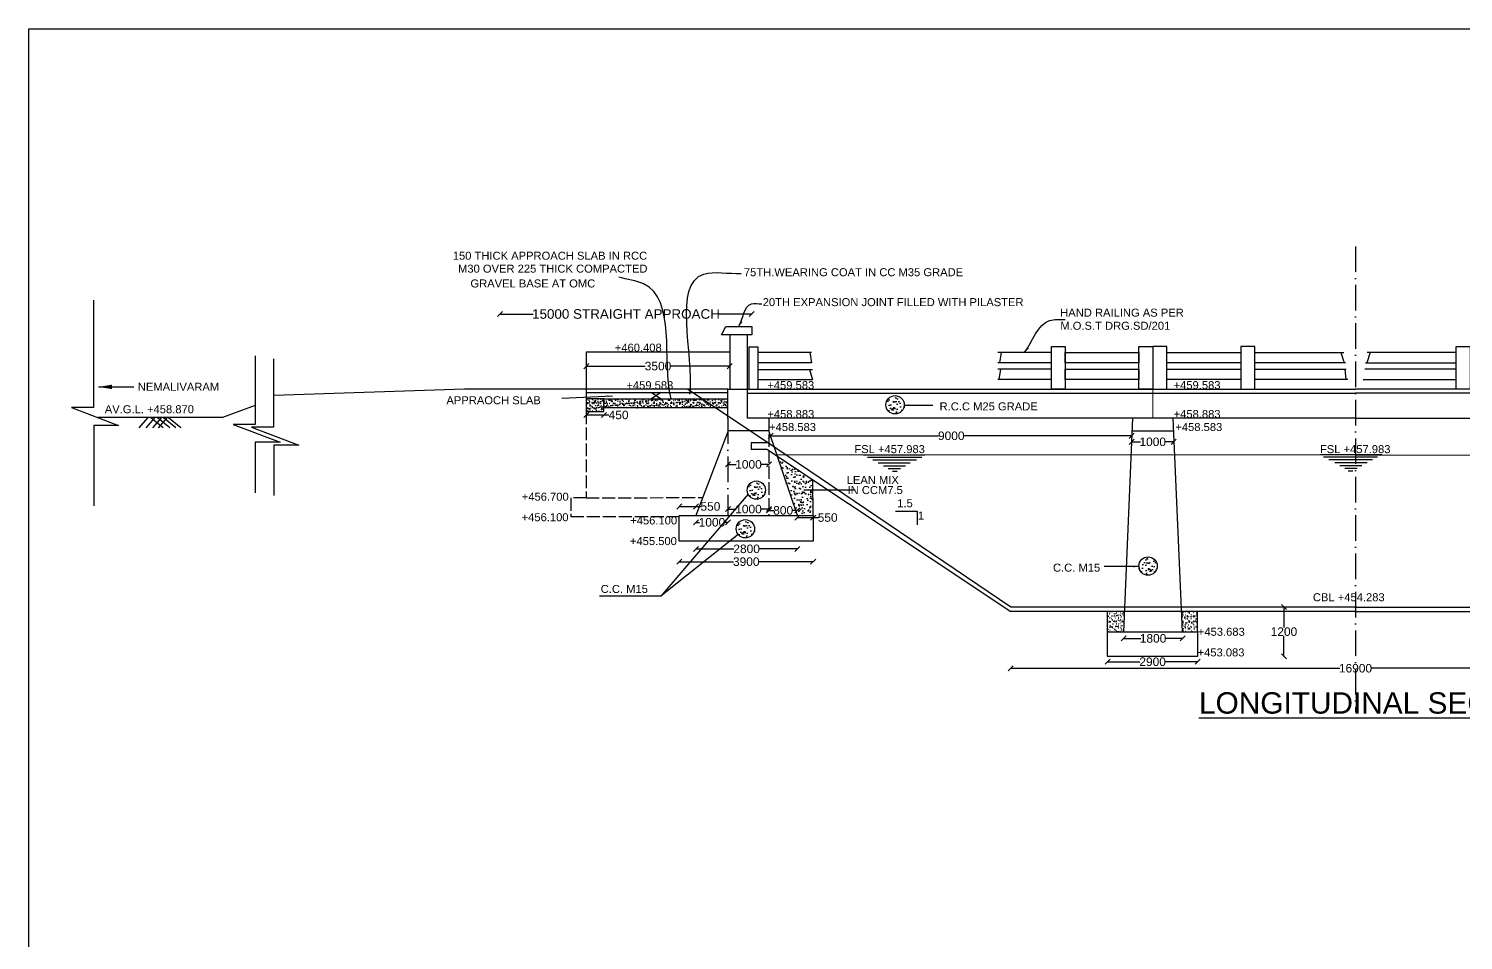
# Model space of a CAD drawing. Header units: millimetres. Extents: x 5124 to 6568637, y 2311 to 91879094.
# Drawn here: x 3259458 to 3286351, y 45947113 to 45964208 of the extents above; entities that cross this region are included whole.
import ezdxf

# ---------------------------------------------------------------- set-up
doc = ezdxf.new("R2010")
doc.units = ezdxf.units.MM
doc.header["$MEASUREMENT"] = 0
doc.linetypes.add('ACAD_ISO02W100', pattern=[15, 12, -3])
doc.linetypes.add('ACAD_ISO10W100', pattern=[18, 12, -3, 0, -3])
for name, color, linetype in [('DIMENSION', 7, 'Continuous'), ('DRAWING', 7, 'Continuous'), ('TEXT', 7, 'Continuous')]:
    doc.layers.add(name, color=color, linetype=linetype)
doc.styles.get("Standard").update_dxf_attribs({"font": 'arial.ttf', "height": 160})
doc.dimstyles.get("Standard").update_dxf_attribs({"dimtxt": 200, "dimasz": 110, "dimexe": 0.18, "dimexo": 0.0625, "dimgap": 0.09, "dimtad": 0, "dimtih": 1, "dimtoh": 1, "dimdec": 0, "dimzin": 0, "dimdsep": 46, "dimtxsty": 'Standard', "dimblk": 'OBLIQUE', "dimcen": 0.09, "dimse1": 1, "dimse2": 1, "dimadec": 0, "dimazin": 0, "dimtfac": 1, "dimtdec": 0, "dimtofl": 0, "dimtmove": 0, "dimatfit": 3, "dimfxl": 1, "dimtolj": 1, "dimtzin": 0, "dimarcsym": 0})
pattern_1 = [(37.5, (0, 0), (-2.519734324, 77.07295076), [0, -60.8, 0, -68, 0, -65]), (7.5, (0, 0), (70.7910682, 112.8858426), [0, -32.8, 0, -54.8, 0, -21]), (327.5, (-49.2, 0), (124.56567447, 0.22636214), [0, -20, 0, -72, 0, -94]), (317.5, (-49.2, 0), (120.24506418, 35.1070226), [0, -10, 0, -47.2, 0, -54])]

# ---------------------------------------------------------------- blocks, each defined once
blk = doc.blocks.new('_Oblique')
at = {"color": 0, "linetype": 'ByBlock', "lineweight": -2}
blk.add_line((-0.5, -0.5), (0.5, 0.5), dxfattribs=at)
blk = doc.blocks.new('*D28')
at = {"layer": 'Defpoints', "color": 0, "transparency": 16777216}
for p in [(3268295, 45958857), (3268295, 45958622), (3273013, 45958622)]:
    blk.add_point(p, dxfattribs=at)
at = {"layer": 'TEXT', "color": 0, "lineweight": -2, "transparency": 16777216}
for p, q in [((3268295, 45958857), (3268917, 45958857)), ((3273013, 45958857), (3272391, 45958857))]:
    blk.add_line(p, q, dxfattribs=at)
at = {"layer": 'TEXT', "color": 0, "lineweight": -2, "transparency": 16777216, "xscale": 95, "yscale": 95, "zscale": 95, "rotation": 180}
blk.add_blockref('_Oblique', (3268295, 45958857), dxfattribs=at)
at = {"layer": 'TEXT', "color": 0, "lineweight": -2, "transparency": 16777216, "xscale": 95, "yscale": 95, "zscale": 95}
blk.add_blockref('_Oblique', (3273013, 45958857), dxfattribs=at)
at = {"layer": 'TEXT', "color": 0, "transparency": 16777216, "insert": (3270654, 45958857), "char_height": 180, "attachment_point": 5}
blk.add_mtext('\\A1;15000 STRAIGHT APPROACH', dxfattribs=at)
blk = doc.blocks.new('*D30')
at = {"layer": 'Defpoints', "color": 0, "transparency": 16777216}
for p in [(3272600, 45957880), (3269911, 45957794), (3272600, 45957794)]:
    blk.add_point(p, dxfattribs=at)
at = {"layer": 'DIMENSION', "color": 0, "lineweight": -2, "transparency": 16777216}
for p, q in [((3269911, 45957880), (3271017, 45957880)), ((3272600, 45957880), (3271494, 45957880))]:
    blk.add_line(p, q, dxfattribs=at)
at = {"layer": 'DIMENSION', "color": 0, "lineweight": -2, "transparency": 16777216, "xscale": 95, "yscale": 95, "zscale": 95, "rotation": 180}
blk.add_blockref('_Oblique', (3269911, 45957880), dxfattribs=at)
at = {"layer": 'DIMENSION', "color": 0, "lineweight": -2, "transparency": 16777216, "xscale": 95, "yscale": 95, "zscale": 95}
blk.add_blockref('_Oblique', (3272600, 45957880), dxfattribs=at)
at = {"layer": 'DIMENSION', "color": 0, "transparency": 16777216, "insert": (3271255, 45957880), "char_height": 160, "attachment_point": 5}
blk.add_mtext('\\A1;3500', dxfattribs=at)
blk = doc.blocks.new('*D31')
at = {"layer": 'Defpoints', "color": 0, "transparency": 16777216}
for p in [(3269911, 45957032), (3270241, 45957032), (3270241, 45956964)]:
    blk.add_point(p, dxfattribs=at)
at = {"layer": 'DIMENSION', "color": 0, "lineweight": -2, "transparency": 16777216}
for p, q in [((3269911, 45956964), (3270241, 45956964)), ((3270241, 45956964), (3270336, 45956964))]:
    blk.add_line(p, q, dxfattribs=at)
at = {"layer": 'DIMENSION', "color": 0, "lineweight": -2, "transparency": 16777216, "xscale": 95, "yscale": 95, "zscale": 95, "rotation": 180}
blk.add_blockref('_Oblique', (3269911, 45956964), dxfattribs=at)
at = {"layer": 'DIMENSION', "color": 0, "lineweight": -2, "transparency": 16777216, "xscale": 95, "yscale": 95, "zscale": 95}
blk.add_blockref('_Oblique', (3270241, 45956964), dxfattribs=at)
at = {"layer": 'DIMENSION', "color": 0, "transparency": 16777216, "insert": (3270516, 45956964), "char_height": 160, "attachment_point": 5}
blk.add_mtext('\\A1;450', dxfattribs=at)
blk = doc.blocks.new('*D32')
at = {"layer": 'Defpoints', "color": 0, "transparency": 16777216}
for p in [(3272567, 45956141), (3273335, 45956141), (3273335, 45956037)]:
    blk.add_point(p, dxfattribs=at)
at = {"layer": 'DIMENSION', "color": 0, "lineweight": -2, "transparency": 16777216}
for p, q in [((3272567, 45956037), (3272720, 45956037)), ((3273335, 45956037), (3273182, 45956037))]:
    blk.add_line(p, q, dxfattribs=at)
at = {"layer": 'DIMENSION', "color": 0, "lineweight": -2, "transparency": 16777216, "xscale": 95, "yscale": 95, "zscale": 95, "rotation": 180}
blk.add_blockref('_Oblique', (3272567, 45956037), dxfattribs=at)
at = {"layer": 'DIMENSION', "color": 0, "lineweight": -2, "transparency": 16777216, "xscale": 95, "yscale": 95, "zscale": 95}
blk.add_blockref('_Oblique', (3273335, 45956037), dxfattribs=at)
at = {"layer": 'DIMENSION', "color": 0, "transparency": 16777216, "insert": (3272951, 45956037), "char_height": 160, "attachment_point": 5}
blk.add_mtext('\\A1;1000', dxfattribs=at)
blk = doc.blocks.new('*D33')
at = {"layer": 'Defpoints', "color": 0, "transparency": 16777216}
for p in [(3271966, 45955248), (3271654, 45955079), (3271966, 45955079)]:
    blk.add_point(p, dxfattribs=at)
at = {"layer": 'DIMENSION', "color": 0, "lineweight": -2, "transparency": 16777216}
for p, q in [((3271654, 45955248), (3271966, 45955248)), ((3271966, 45955248), (3272061, 45955248))]:
    blk.add_line(p, q, dxfattribs=at)
at = {"layer": 'DIMENSION', "color": 0, "lineweight": -2, "transparency": 16777216, "xscale": 95, "yscale": 95, "zscale": 95, "rotation": 180}
blk.add_blockref('_Oblique', (3271654, 45955248), dxfattribs=at)
at = {"layer": 'DIMENSION', "color": 0, "lineweight": -2, "transparency": 16777216, "xscale": 95, "yscale": 95, "zscale": 95}
blk.add_blockref('_Oblique', (3271966, 45955248), dxfattribs=at)
at = {"layer": 'DIMENSION', "color": 0, "transparency": 16777216, "insert": (3272237, 45955248), "char_height": 160, "attachment_point": 5}
blk.add_mtext('\\A1;550', dxfattribs=at)
blk = doc.blocks.new('*D34')
at = {"layer": 'Defpoints', "color": 0, "transparency": 16777216}
for p in [(3271966, 45955079), (3272567, 45955079), (3272567, 45954951)]:
    blk.add_point(p, dxfattribs=at)
at = {"layer": 'DIMENSION', "color": 0, "lineweight": -2, "transparency": 16777216}
for p, q in [((3271966, 45954951), (3272035, 45954951)), ((3272567, 45954951), (3272497, 45954951))]:
    blk.add_line(p, q, dxfattribs=at)
at = {"layer": 'DIMENSION', "color": 0, "lineweight": -2, "transparency": 16777216, "xscale": 95, "yscale": 95, "zscale": 95, "rotation": 180}
blk.add_blockref('_Oblique', (3271966, 45954951), dxfattribs=at)
at = {"layer": 'DIMENSION', "color": 0, "lineweight": -2, "transparency": 16777216, "xscale": 95, "yscale": 95, "zscale": 95}
blk.add_blockref('_Oblique', (3272567, 45954951), dxfattribs=at)
at = {"layer": 'DIMENSION', "color": 0, "transparency": 16777216, "insert": (3272266, 45954951), "char_height": 160, "attachment_point": 5}
blk.add_mtext('\\A1;1000', dxfattribs=at)
blk = doc.blocks.new('*D35')
at = {"layer": 'Defpoints', "color": 0, "transparency": 16777216}
for p in [(3273335, 45955199), (3272567, 45955079), (3273335, 45955079)]:
    blk.add_point(p, dxfattribs=at)
at = {"layer": 'DIMENSION', "color": 0, "lineweight": -2, "transparency": 16777216}
for p, q in [((3272567, 45955199), (3272720, 45955199)), ((3273335, 45955199), (3273182, 45955199))]:
    blk.add_line(p, q, dxfattribs=at)
at = {"layer": 'DIMENSION', "color": 0, "lineweight": -2, "transparency": 16777216, "xscale": 95, "yscale": 95, "zscale": 95, "rotation": 180}
blk.add_blockref('_Oblique', (3272567, 45955199), dxfattribs=at)
at = {"layer": 'DIMENSION', "color": 0, "lineweight": -2, "transparency": 16777216, "xscale": 95, "yscale": 95, "zscale": 95}
blk.add_blockref('_Oblique', (3273335, 45955199), dxfattribs=at)
at = {"layer": 'DIMENSION', "color": 0, "transparency": 16777216, "insert": (3272951, 45955199), "char_height": 160, "attachment_point": 5}
blk.add_mtext('\\A1;1000', dxfattribs=at)
blk = doc.blocks.new('*D36')
at = {"layer": 'Defpoints', "color": 0, "transparency": 16777216}
for p in [(3273867, 45955174), (3273335, 45955079), (3273867, 45955079)]:
    blk.add_point(p, dxfattribs=at)
at = {"layer": 'DIMENSION', "color": 0, "lineweight": -2, "transparency": 16777216}
for p, q in [((3273335, 45955174), (3273424, 45955174)), ((3273867, 45955174), (3273778, 45955174))]:
    blk.add_line(p, q, dxfattribs=at)
at = {"layer": 'DIMENSION', "color": 0, "lineweight": -2, "transparency": 16777216, "xscale": 95, "yscale": 95, "zscale": 95, "rotation": 180}
blk.add_blockref('_Oblique', (3273335, 45955174), dxfattribs=at)
at = {"layer": 'DIMENSION', "color": 0, "lineweight": -2, "transparency": 16777216, "xscale": 95, "yscale": 95, "zscale": 95}
blk.add_blockref('_Oblique', (3273867, 45955174), dxfattribs=at)
at = {"layer": 'DIMENSION', "color": 0, "transparency": 16777216, "insert": (3273601, 45955174), "char_height": 160, "attachment_point": 5}
blk.add_mtext('\\A1;800', dxfattribs=at)
blk = doc.blocks.new('*D37')
at = {"layer": 'Defpoints', "color": 0, "transparency": 16777216}
for p in [(3273867, 45955079), (3274164, 45955081), (3274164, 45955040)]:
    blk.add_point(p, dxfattribs=at)
at = {"layer": 'DIMENSION', "color": 0, "lineweight": -2, "transparency": 16777216}
for p, q in [((3273867, 45955040), (3274164, 45955040)), ((3274164, 45955040), (3274259, 45955040))]:
    blk.add_line(p, q, dxfattribs=at)
at = {"layer": 'DIMENSION', "color": 0, "lineweight": -2, "transparency": 16777216, "xscale": 95, "yscale": 95, "zscale": 95, "rotation": 180}
blk.add_blockref('_Oblique', (3273867, 45955040), dxfattribs=at)
at = {"layer": 'DIMENSION', "color": 0, "lineweight": -2, "transparency": 16777216, "xscale": 95, "yscale": 95, "zscale": 95}
blk.add_blockref('_Oblique', (3274164, 45955040), dxfattribs=at)
at = {"layer": 'DIMENSION', "color": 0, "transparency": 16777216, "insert": (3274435, 45955040), "char_height": 160, "attachment_point": 5}
blk.add_mtext('\\A1;550', dxfattribs=at)
blk = doc.blocks.new('*D38')
at = {"layer": 'Defpoints', "color": 0, "transparency": 16777216}
for p in [(3271966, 45955079), (3273867, 45955079), (3273867, 45954453)]:
    blk.add_point(p, dxfattribs=at)
at = {"layer": 'DIMENSION', "color": 0, "lineweight": -2, "transparency": 16777216}
for p, q in [((3271966, 45954453), (3272676, 45954453)), ((3273867, 45954453), (3273156, 45954453))]:
    blk.add_line(p, q, dxfattribs=at)
at = {"layer": 'DIMENSION', "color": 0, "lineweight": -2, "transparency": 16777216, "xscale": 95, "yscale": 95, "zscale": 95, "rotation": 180}
blk.add_blockref('_Oblique', (3271966, 45954453), dxfattribs=at)
at = {"layer": 'DIMENSION', "color": 0, "lineweight": -2, "transparency": 16777216, "xscale": 95, "yscale": 95, "zscale": 95}
blk.add_blockref('_Oblique', (3273867, 45954453), dxfattribs=at)
at = {"layer": 'DIMENSION', "color": 0, "transparency": 16777216, "insert": (3272916, 45954453), "char_height": 160, "attachment_point": 5}
blk.add_mtext('\\A1;2800', dxfattribs=at)
blk = doc.blocks.new('*D39')
at = {"layer": 'Defpoints', "color": 0, "transparency": 16777216}
for p in [(3271654, 45954600), (3274164, 45954600), (3274164, 45954213)]:
    blk.add_point(p, dxfattribs=at)
at = {"layer": 'DIMENSION', "color": 0, "lineweight": -2, "transparency": 16777216}
for p, q in [((3271654, 45954213), (3272670, 45954213)), ((3274164, 45954213), (3273148, 45954213))]:
    blk.add_line(p, q, dxfattribs=at)
at = {"layer": 'DIMENSION', "color": 0, "lineweight": -2, "transparency": 16777216, "xscale": 95, "yscale": 95, "zscale": 95, "rotation": 180}
blk.add_blockref('_Oblique', (3271654, 45954213), dxfattribs=at)
at = {"layer": 'DIMENSION', "color": 0, "lineweight": -2, "transparency": 16777216, "xscale": 95, "yscale": 95, "zscale": 95}
blk.add_blockref('_Oblique', (3274164, 45954213), dxfattribs=at)
at = {"layer": 'DIMENSION', "color": 0, "transparency": 16777216, "insert": (3272909, 45954213), "char_height": 160, "attachment_point": 5}
blk.add_mtext('\\A1;3900', dxfattribs=at)
blk = doc.blocks.new('*D40')
at = {"layer": 'Defpoints', "color": 0, "transparency": 16777216}
for p in [(3279982, 45952898), (3281089, 45952898), (3281089, 45952774)]:
    blk.add_point(p, dxfattribs=at)
at = {"layer": 'DIMENSION', "color": 0, "lineweight": -2, "transparency": 16777216}
for p, q in [((3279982, 45952774), (3280304, 45952774)), ((3281089, 45952774), (3280767, 45952774))]:
    blk.add_line(p, q, dxfattribs=at)
at = {"layer": 'DIMENSION', "color": 0, "lineweight": -2, "transparency": 16777216, "xscale": 95, "yscale": 95, "zscale": 95, "rotation": 180}
blk.add_blockref('_Oblique', (3279982, 45952774), dxfattribs=at)
at = {"layer": 'DIMENSION', "color": 0, "lineweight": -2, "transparency": 16777216, "xscale": 95, "yscale": 95, "zscale": 95}
blk.add_blockref('_Oblique', (3281089, 45952774), dxfattribs=at)
at = {"layer": 'DIMENSION', "color": 0, "transparency": 16777216, "insert": (3280535, 45952774), "char_height": 160, "attachment_point": 5}
blk.add_mtext('\\A1;1800', dxfattribs=at)
blk = doc.blocks.new('*D41')
at = {"layer": 'Defpoints', "color": 0, "transparency": 16777216}
for p in [(3279684, 45952437), (3281369, 45952437), (3281369, 45952336)]:
    blk.add_point(p, dxfattribs=at)
at = {"layer": 'DIMENSION', "color": 0, "lineweight": -2, "transparency": 16777216}
for p, q in [((3279684, 45952336), (3280287, 45952336)), ((3281369, 45952336), (3280767, 45952336))]:
    blk.add_line(p, q, dxfattribs=at)
at = {"layer": 'DIMENSION', "color": 0, "lineweight": -2, "transparency": 16777216, "xscale": 95, "yscale": 95, "zscale": 95, "rotation": 180}
blk.add_blockref('_Oblique', (3279684, 45952336), dxfattribs=at)
at = {"layer": 'DIMENSION', "color": 0, "lineweight": -2, "transparency": 16777216, "xscale": 95, "yscale": 95, "zscale": 95}
blk.add_blockref('_Oblique', (3281369, 45952336), dxfattribs=at)
at = {"layer": 'DIMENSION', "color": 0, "transparency": 16777216, "insert": (3280527, 45952336), "char_height": 160, "attachment_point": 5}
blk.add_mtext('\\A1;2900', dxfattribs=at)
blk = doc.blocks.new('*D42')
at = {"layer": 'Defpoints', "color": 0, "transparency": 16777216}
for p in [(3280135, 45956609), (3280923, 45956644), (3280923, 45956460)]:
    blk.add_point(p, dxfattribs=at)
at = {"layer": 'DIMENSION', "color": 0, "lineweight": -2, "transparency": 16777216}
for p, q in [((3280135, 45956460), (3280298, 45956460)), ((3280923, 45956460), (3280760, 45956460))]:
    blk.add_line(p, q, dxfattribs=at)
at = {"layer": 'DIMENSION', "color": 0, "lineweight": -2, "transparency": 16777216, "xscale": 95, "yscale": 95, "zscale": 95, "rotation": 180}
blk.add_blockref('_Oblique', (3280135, 45956460), dxfattribs=at)
at = {"layer": 'DIMENSION', "color": 0, "lineweight": -2, "transparency": 16777216, "xscale": 95, "yscale": 95, "zscale": 95}
blk.add_blockref('_Oblique', (3280923, 45956460), dxfattribs=at)
at = {"layer": 'DIMENSION', "color": 0, "transparency": 16777216, "insert": (3280529, 45956460), "char_height": 160, "attachment_point": 5}
blk.add_mtext('\\A1;1000', dxfattribs=at)
blk = doc.blocks.new('*D43')
at = {"layer": 'Defpoints', "color": 0, "transparency": 16777216}
for p in [(3273369, 45956573), (3273369, 45956555), (3280135, 45956609)]:
    blk.add_point(p, dxfattribs=at)
at = {"layer": 'DIMENSION', "color": 0, "lineweight": -2, "transparency": 16777216}
for p, q in [((3273369, 45956573), (3276513, 45956573)), ((3280135, 45956573), (3276991, 45956573))]:
    blk.add_line(p, q, dxfattribs=at)
at = {"layer": 'DIMENSION', "color": 0, "lineweight": -2, "transparency": 16777216, "xscale": 95, "yscale": 95, "zscale": 95, "rotation": 180}
blk.add_blockref('_Oblique', (3273369, 45956573), dxfattribs=at)
at = {"layer": 'DIMENSION', "color": 0, "lineweight": -2, "transparency": 16777216, "xscale": 95, "yscale": 95, "zscale": 95}
blk.add_blockref('_Oblique', (3280135, 45956573), dxfattribs=at)
at = {"layer": 'DIMENSION', "color": 0, "transparency": 16777216, "insert": (3276752, 45956573), "char_height": 160, "attachment_point": 5}
blk.add_mtext('\\A1;9000', dxfattribs=at)
blk = doc.blocks.new('*D44')
at = {"layer": 'Defpoints', "color": 0, "transparency": 16777216}
for p in [(3281606, 45953363), (3282989, 45953363), (3281369, 45952437)]:
    blk.add_point(p, dxfattribs=at)
at = {"layer": 'DIMENSION', "color": 0, "lineweight": -2, "transparency": 16777216}
for p, q in [((3282989, 45953363), (3282989, 45952982)), ((3282989, 45952437), (3282989, 45952818))]:
    blk.add_line(p, q, dxfattribs=at)
at = {"layer": 'DIMENSION', "color": 0, "lineweight": -2, "transparency": 16777216, "xscale": 95, "yscale": 95, "zscale": 95}
for p, rotation in [((3282989, 45953363), 90), ((3282989, 45952437), 270)]:
    blk.add_blockref('_Oblique', p, dxfattribs=dict(at, rotation=rotation))
at = {"layer": 'DIMENSION', "color": 0, "transparency": 16777216, "insert": (3282989, 45952900), "char_height": 160, "attachment_point": 5}
blk.add_mtext('\\A1;1200', dxfattribs=at)
blk = doc.blocks.new('*D60')
at = {"layer": 'Defpoints', "color": 0, "transparency": 16777216}
for p in [(3277866, 45953282), (3290794, 45953282), (3290794, 45952214)]:
    blk.add_point(p, dxfattribs=at)
at = {"layer": 'DIMENSION', "color": 0, "lineweight": -2, "transparency": 16777216}
for p, q in [((3277866, 45952214), (3284037, 45952214)), ((3290794, 45952214), (3284623, 45952214))]:
    blk.add_line(p, q, dxfattribs=at)
at = {"layer": 'DIMENSION', "color": 0, "lineweight": -2, "transparency": 16777216, "xscale": 95, "yscale": 95, "zscale": 95, "rotation": 180}
blk.add_blockref('_Oblique', (3277866, 45952214), dxfattribs=at)
at = {"layer": 'DIMENSION', "color": 0, "lineweight": -2, "transparency": 16777216, "xscale": 95, "yscale": 95, "zscale": 95}
blk.add_blockref('_Oblique', (3290794, 45952214), dxfattribs=at)
at = {"layer": 'DIMENSION', "color": 0, "transparency": 16777216, "insert": (3284330, 45952214), "char_height": 160, "attachment_point": 5}
blk.add_mtext('\\A1;16900', dxfattribs=at)

msp = doc.modelspace()

# ---------------------------------------------------------------- hatches: boundary and pattern name
at = {"layer": 'DRAWING'}
h = msp.add_hatch(dxfattribs=at)
h.set_pattern_fill('AR-CONC', color=256, scale=30)
h.set_pattern_definition([(50, (154196.81, 1929.81), (215.1780548, -18.8256405), [22.5, -247.5]), (355, (154196.8, 1929.8), (-41.6254001, 225.6576401), [18, -198]), (100.45144446, (154214.74, 1928.24), (173.552654, 206.8319973), [19.1220576, -210.3426336]), (46.1842, (154196.8, 1989.8), (320.1723992, -49.6557842), [33.75, -371.25]), (96.6356355, (154223.5, 1985.67), (280.3985837, 292.2355802), [28.6831026, -315.514128]), (351.184164, (154196.8, 1989.8), (280.3985835, 292.23558), [27, -297.0000003]), (21, (154226.81, 1974.81), (179.07211564, -120.7856672), [22.5, -247.5]), (326, (154226.8, 1974.8), (72.9945996, 217.5450135), [18, -198]), (71.45144474, (154241.73, 1964.74), (252.066713, 96.7593458), [19.122057, -210.3426336]), (37.5, (154196.81, 1929.81), (3.6479566, 99.86815615), [0, -195.6, 0, -201, 0, -198.75]), (7.5, (154196.81, 1929.81), (78.92086123, 118.32351356), [0, -114.6, 0, -191.1, 0, -75.75]), (327.5, (154129.91, 1929.81), (160.14673085, -6.76646152), [0, -75, 0, -234, 0, -310.5]), (317.5, (154099.91, 1929.81), (174.9558508, 30.0314947), [0, -97.5, 0, -155.4, 0, -220.5])])
h.paths.add_polyline_path([(3275871.3, 45957154.6, 1), (3275527.4, 45957154.6, 1)])
h = msp.add_hatch(dxfattribs=at)
h.set_pattern_fill('AR-SAND', color=256, scale=40, style=0)
h.set_pattern_definition(pattern_1)
h.paths.add_polyline_path([(3270241.1, 45957269.6), (3269910.6, 45957269.6), (3269910.6, 45957031.7), (3270241.1, 45957031.7)])
h.paths.add_polyline_path([(3272069.5, 45957269.6), (3270241.1, 45957269.6), (3270241.1, 45957100.8), (3272322.5, 45957100.8)])
h.paths.add_polyline_path([(3272566.8, 45957269.6), (3272069.5, 45957269.6), (3272322.5, 45957100.8), (3272566.8, 45957100.8)])
h = msp.add_hatch(dxfattribs=at)
h.set_pattern_fill('AR-CONC', color=256, scale=30)
h.set_pattern_definition([(50, (0, 0), (215.1780548, -18.8256405), [22.5, -247.5]), (355, (0, 0), (-41.6254001, 225.6576401), [18, -198]), (100.4514, (17.93, -1.57), (173.5528145, 206.8318626), [19.122057, -210.3426336]), (46.1842, (0, 60), (320.1723146, -49.6557043), [33.75, -371.25]), (96.6356, (26.68, 55.86), (280.3988117, 292.2353613), [28.6830864, -315.5139]), (351.1842, (0, 60), (280.3985835, 292.2355803), [27, -297]), (21, (30, 45), (179.07211564, -120.7856672), [22.5, -247.5]), (326, (30, 45), (72.9945996, 217.5450135), [18, -198]), (71.4514, (44.92, 34.93), (252.0667886, 96.759149), [19.122057, -210.3426336]), (37.5, (0, 0), (3.6479566, 99.86815615), [0, -195.6, 0, -201, 0, -198.75]), (7.5, (0, 0), (78.92086123, 118.32351356), [0, -114.6, 0, -191.1, 0, -75.75]), (327.5, (-66.9, 0), (160.14673085, -6.76646152), [0, -75, 0, -234, 0, -310.5]), (317.5, (-96.9, 0), (174.9558508, 30.0314947), [0, -97.5, 0, -155.4, 0, -220.5])])
h.paths.add_polyline_path([(3274157.9, 45955751), (3273490.3, 45956195.5), (3273866.7, 45955078.8), (3274163.8, 45955078.8)])
h = msp.add_hatch(dxfattribs=at)
h.set_pattern_fill('AR-CONC', color=256, scale=30)
h.set_pattern_definition([(50, (151595.43, 330.08), (215.1780548, -18.8256405), [22.5, -247.5]), (355, (151595.43, 330.08), (-41.6254001, 225.6576401), [18, -198]), (100.45144446, (151613.36, 328.5), (173.552654, 206.8319973), [19.1220576, -210.3426336]), (46.1842, (151595.43, 390.08), (320.1723992, -49.6557842), [33.75, -371.25]), (96.6356355, (151622.1, 385.94), (280.3985837, 292.2355802), [28.6831026, -315.514128]), (351.184164, (151595.43, 390.08), (280.3985835, 292.23558), [27, -297.0000003]), (21, (151625.43, 375.08), (179.07211564, -120.7856672), [22.5, -247.5]), (326, (151625.43, 375.08), (72.9945996, 217.5450135), [18, -198]), (71.45144474, (151640.36, 365.01), (252.066713, 96.7593458), [19.122057, -210.3426336]), (37.5, (151595.43, 330.08), (3.6479566, 99.86815615), [0, -195.6, 0, -201, 0, -198.75]), (7.5, (151595.43, 330.08), (78.92086123, 118.32351356), [0, -114.6, 0, -191.1, 0, -75.75]), (327.5, (151528.53, 330.08), (160.14673085, -6.76646152), [0, -75, 0, -234, 0, -310.5]), (317.5, (151498.53, 330.08), (174.9558508, 30.0314947), [0, -97.5, 0, -155.4, 0, -220.5])])
h.paths.add_polyline_path([(3273270, 45955554.8, 1), (3272926, 45955554.8, 1)])
h = msp.add_hatch(dxfattribs=at)
h.set_pattern_fill('AR-CONC', color=256, scale=30)
h.set_pattern_definition([(50, (151390.29, -395.01), (215.1780548, -18.8256405), [22.5, -247.5]), (355, (151390.3, -395.01), (-41.6254001, 225.6576401), [18, -198]), (100.45144446, (151408.22, -396.58), (173.552654, 206.8319973), [19.1220576, -210.3426336]), (46.1842, (151390.3, -335), (320.1723992, -49.6557842), [33.75, -371.25]), (96.6356355, (151416.97, -339.15), (280.3985837, 292.2355802), [28.6831026, -315.514128]), (351.184164, (151390.3, -335), (280.3985835, 292.23558), [27, -297.0000003]), (21, (151420.29, -350.01), (179.07211564, -120.7856672), [22.5, -247.5]), (326, (151420.3, -350.01), (72.9945996, 217.5450135), [18, -198]), (71.45144474, (151435.21, -360.08), (252.066713, 96.7593458), [19.122057, -210.3426336]), (37.5, (151390.29, -395.01), (3.6479566, 99.86815615), [0, -195.6, 0, -201, 0, -198.75]), (7.5, (151390.29, -395.01), (78.92086123, 118.32351356), [0, -114.6, 0, -191.1, 0, -75.75]), (327.5, (151323.39, -395.01), (160.14673085, -6.76646152), [0, -75, 0, -234, 0, -310.5]), (317.5, (151293.39, -395.01), (174.9558508, 30.0314947), [0, -97.5, 0, -155.4, 0, -220.5])])
h.paths.add_polyline_path([(3273064.8, 45954829.7, 1), (3272720.9, 45954829.7, 1)])
h = msp.add_hatch(dxfattribs=at)
h.set_pattern_fill('AR-CONC', color=256, scale=30)
h.set_pattern_definition([(130, (6401943.53, -1094.09), (-215.1780548, -18.8256405), [22.5, -247.5]), (185, (6401943.53, -1094.09), (41.6254001, 225.6576401), [18, -198]), (79.54855554, (6401925.6, -1095.66), (-173.552654, 206.8319973), [19.1220576, -210.3426336]), (133.8158, (6401943.53, -1034.1), (-320.1723992, -49.6557842), [33.75, -371.25]), (83.3643645, (6401916.85, -1038.23), (-280.3985837, 292.2355802), [28.6831026, -315.514128]), (188.815836, (6401943.53, -1034.1), (-280.3985835, 292.23558), [27, -297.0000003]), (159, (6401913.53, -1049.09), (-179.07211564, -120.7856672), [22.5, -247.5]), (214, (6401913.53, -1049.09), (-72.9945996, 217.5450135), [18, -198]), (108.54855526, (6401898.61, -1059.15), (-252.066713, 96.7593458), [19.122057, -210.3426336]), (142.5, (6401943.53, -1094.09), (-3.6479566, 99.86815615), [0, -195.6, 0, -201, 0, -198.75]), (172.5, (6401943.53, -1094.09), (-78.92086123, 118.32351356), [0, -114.6, 0, -191.1, 0, -75.75]), (212.5, (6402010.43, -1094.09), (-160.14673085, -6.76646152), [0, -75, 0, -234, 0, -310.5]), (222.5, (6402040.43, -1094.09), (-174.9558508, 30.0314947), [0, -97.5, 0, -155.4, 0, -220.5])])
h.paths.add_polyline_path([(3280613, 45954130.7, 1), (3280269, 45954130.7, 1)])
h = msp.add_hatch(dxfattribs=at)
h.set_pattern_fill('AR-SAND', color=256, scale=40, style=0)
h.set_pattern_definition(pattern_1)
h.paths.add_polyline_path([(3279997.5, 45953282.1), (3279684, 45953282.1), (3279684, 45952898.2), (3279981.6, 45952898.2)])
h.paths.add_polyline_path([(3281369.3, 45953282.1), (3281072, 45953282.1), (3281089.1, 45952898.2), (3281369.3, 45952898.2)])

# ---------------------------------------------------------------- linework, layer by layer
for p, q in [((3273132.7, 45958139.7), (3274132.4, 45958139.7)), ((3273132.7, 45957944.3), (3273132.7, 45958139.7)), ((3274101.7, 45958139.7), (3274132.4, 45957944.3)), ((3280792, 45957943.4), (3280792, 45958136)), ((3280792, 45958136), (3282177.6, 45958136)), ((3282440.5, 45957943.4), (3282440.5, 45958136)), ((3282440.5, 45958136), (3284110.4, 45958136)), ((3286219.6, 45958136), (3284549.6, 45958136)), ((3286219.6, 45957943.4), (3286219.6, 45958136)), ((3274132.4, 45957944.3), (3273132.7, 45957944.3)), ((3282177.6, 45957943.4), (3280792, 45957943.4)), ((3280792, 45957629.8), (3280792, 45957822.3)), ((3280792, 45957822.3), (3282177.6, 45957822.3)), ((3284139.7, 45957943.4), (3282440.5, 45957943.4)), ((3282440.5, 45957629.8), (3282440.5, 45957822.3)), ((3282440.5, 45957822.3), (3284158.1, 45957822.3)), ((3286219.6, 45957822.3), (3284502, 45957822.3)), ((3284520.4, 45957943.4), (3286219.6, 45957943.4)), ((3286219.6, 45957629.8), (3286219.6, 45957822.3)), ((3273132.7, 45957814.2), (3274151.2, 45957814.2)), ((3273132.7, 45957621.1), (3273132.7, 45957814.2)), ((3274151.2, 45957621.1), (3273132.7, 45957621.1)), ((3274094.6, 45957814.2), (3274151.2, 45957621.1)), ((3282177.6, 45957629.8), (3280792, 45957629.8)), ((3284187.3, 45957629.8), (3282440.5, 45957629.8)), ((3284472.8, 45957629.8), (3286219.6, 45957629.8))]:
    msp.add_line(p, q, dxfattribs=at)
for points in [[(3259457.6, 45964208), (3319320.3, 45964208), (3319320.3, 45927310.5), (3259457.6, 45927310.5)], [(3273013, 45958467.1), (3272443.9, 45958467.1), (3272527.4, 45958621.8), (3273013, 45958621.8)], [(3272954.5, 45957445.1), (3273132.7, 45957445.1), (3273132.7, 45958238.6), (3272954.5, 45958238.6)], [(3278888.4, 45957445.1), (3278628.3, 45957445.1), (3278628.3, 45958247.5), (3278888.4, 45958247.5)], [(3280269, 45957943.4), (3278888.4, 45957943.4), (3278888.4, 45958136), (3280269, 45958136)], [(3280529.1, 45957445.1), (3280269, 45957445.1), (3280269, 45958247.5), (3280529.1, 45958247.5)], [(3280529.1, 45957445.1), (3280792, 45957445.1), (3280792, 45958246.3), (3280529.1, 45958246.3)], [(3282177.6, 45957445.1), (3282440.5, 45957445.1), (3282440.5, 45958246.3), (3282177.6, 45958246.3)], [(3286482.5, 45957445.1), (3286219.6, 45957445.1), (3286219.6, 45958246.3), (3286482.5, 45958246.3)], [(3280269, 45957629.8), (3278888.4, 45957629.8), (3278888.4, 45957822.3), (3280269, 45957822.3)], [(3279981.6, 45952898.2), (3281089.1, 45952898.2), (3280910.9, 45956905), (3280147.3, 45956905)], [(3271965.5, 45955078.8), (3273866.7, 45955078.8), (3273331.9, 45956665.3), (3272567.2, 45956665.3)], [(3271654.1, 45955078.8), (3274163.8, 45955078.8), (3274163.8, 45954600.1), (3271654.1, 45954600.1)], [(3279684, 45952898.2), (3281369.3, 45952898.2), (3281369.3, 45952436.8), (3279684, 45952436.8)]]:
    msp.add_lwpolyline(points, close=True, dxfattribs=at)
at = {"layer": 'DRAWING', "linetype": 'ACAD_ISO10W100', "ltscale": 40}
for points in [[(3284330, 45960125.9), (3284330, 45951383.4)], [(3284330, 45960125.9), (3284330, 45951383.4)], [(3272566.8, 45956905.2), (3272566.8, 45955078.8)]]:
    msp.add_lwpolyline(points, dxfattribs=at)
at = {"layer": 'DRAWING'}
for points in [[(3260673.8, 45959114.8), (3260673.8, 45957103.9), (3260259.4, 45957103.9), (3261143.7, 45956768.9), (3260676.2, 45956768.9), (3260676.2, 45955261.2)], [(3284330, 45956905.2), (3272959.1, 45956905.2), (3272935.4, 45956905.2), (3272935.4, 45958467.1), (3272599.9, 45958467.1), (3272599.9, 45957445.1), (3284330, 45957445.1)], [(3284330, 45956905.2), (3295700.9, 45956905.2), (3295724.6, 45956905.2), (3295724.6, 45958467.1), (3296060.2, 45958467.1), (3296060.2, 45957445.1), (3284330, 45957445.1)], [(3272599.9, 45958140.5), (3269910.6, 45958140.5), (3269910.6, 45957031.7), (3270241.1, 45957031.7), (3270241.1, 45957269.6), (3269910.6, 45957269.6)], [(3278628.3, 45958136), (3277622.6, 45958136)], [(3277688.1, 45958136), (3277658.8, 45957943.4)], [(3284056.4, 45958136), (3284117.3, 45957943.4)], [(3284603.7, 45958136), (3284542.8, 45957943.4)], [(3263703.3, 45958073.7), (3263703.3, 45956787.7), (3263289, 45956787.7), (3264173.3, 45956452.7), (3263705.7, 45956452.7), (3263705.7, 45955506.6)], [(3264049.3, 45958019.8), (3264049.3, 45956733.8), (3263634.9, 45956733.8), (3264519.2, 45956398.8), (3264051.7, 45956398.8), (3264051.7, 45955452.7)], [(3278628.3, 45957943.4), (3277622.6, 45957943.4)], [(3278628.3, 45957822.3), (3277622.6, 45957822.3)], [(3277676, 45957822.3), (3277641.9, 45957629.8)], [(3284130.8, 45957822.3), (3284147.7, 45957629.8)], [(3284130.8, 45957822.3), (3284147.7, 45957629.8)], [(3278628.3, 45957629.8), (3277622.6, 45957629.8)], [(3272566.8, 45957447), (3267629.4, 45957447), (3264062.3, 45957328.3)], [(3269910.6, 45957385.5), (3272566.8, 45957384.8)], [(3271130.3, 45957385.2), (3271315, 45957269.6)], [(3271310.6, 45957385.1), (3271130.3, 45957269.6)], [(3277866.5, 45953362.7), (3273267.6, 45956470.3), (3271815.1, 45957439.2)], [(3272566.8, 45956905.2), (3272566.8, 45957384.8), (3272566.8, 45957447), (3272599.9, 45957447)], [(3272935.4, 45957374.2), (3284330, 45957374.2)], [(3295724.6, 45957374.2), (3284330, 45957374.2)], [(3263703.3, 45957140.3), (3263090.5, 45956914.1), (3260760.5, 45956914.1)], [(3270241.1, 45957269.6), (3272566.8, 45957269.6)], [(3272566.8, 45957100.8), (3270241.1, 45957100.8)], [(3261690.8, 45956914.1), (3261522.4, 45956723)], [(3261821.8, 45956914.1), (3261653.4, 45956723)], [(3261749.5, 45956914.1), (3261980.8, 45956726.5)], [(3261948.1, 45956914.1), (3261779.7, 45956723)], [(3261871, 45956914.1), (3262102.3, 45956726.5)], [(3262051, 45956914.1), (3261882.6, 45956723)], [(3261982.2, 45956914.1), (3262213.5, 45956726.5)], [(3262078.8, 45956914.1), (3262310.1, 45956726.5)], [(3280137.5, 45956667.8), (3280921.5, 45956666.2)], [(3273305.2, 45956444.9), (3272998.3, 45956444.9), (3272998.3, 45956324.6), (3273296.4, 45956324.6), (3277866.5, 45953282.1)], [(3284330, 45956217.8), (3273463.9, 45956213)], [(3275108.4, 45956214), (3276255.6, 45956214)], [(3284821, 45956214), (3283673.8, 45956214)], [(3284330, 45956217.8), (3295196.1, 45956213)], [(3275184.3, 45956172.1), (3276197.5, 45956172.1)], [(3275281.7, 45956123.5), (3276100.1, 45956123.5)], [(3275379.1, 45956067), (3275983.9, 45956067)], [(3275482.7, 45956008.9), (3275895.9, 45956008.9)], [(3275569.1, 45955958.7), (3275800.1, 45955958.7)], [(3284745.1, 45956172.1), (3283731.9, 45956172.1)], [(3284647.7, 45956123.5), (3283829.3, 45956123.5)], [(3284550.3, 45956067), (3283945.5, 45956067)], [(3284446.7, 45956008.9), (3284033.5, 45956008.9)], [(3284360.3, 45955958.7), (3284129.3, 45955958.7)], [(3274163.8, 45955078.8), (3274157.9, 45955751)], [(3275650.8, 45955908.4), (3275737.2, 45955908.4)], [(3284278.6, 45955908.4), (3284192.2, 45955908.4)], [(3275704.7, 45955161.8), (3276115.9, 45955161.8), (3276115.9, 45954903.8)], [(3284345, 45953362.7), (3277866.5, 45953362.7)], [(3284345, 45953282.1), (3277866.5, 45953282.1)], [(3279684, 45952898.2), (3279684, 45953282.1)], [(3281369.3, 45952898.2), (3281369.3, 45953282.1)], [(3284315, 45953362.7), (3290793.6, 45953362.7)], [(3284315, 45953282.1), (3290793.6, 45953282.1)]]:
    msp.add_lwpolyline(points, dxfattribs=at)
at = {"layer": 'DRAWING', "const_width": 20}
msp.add_lwpolyline([(3280529.1, 45956905), (3280529.1, 45958252.7)], dxfattribs=at)
at = {"layer": 'DRAWING', "linetype": 'ACAD_ISO02W100', "ltscale": 20}
for points in [[(3269910.6, 45957031.7), (3269910.6, 45955407.9), (3272094.2, 45955418)], [(3273335.1, 45956905.2), (3273335.1, 45955078.8)], [(3269910.6, 45955407.9), (3269623.2, 45955407.9), (3269623.2, 45955059.3), (3271654.1, 45955059.3)]]:
    msp.add_lwpolyline(points, dxfattribs=at)
at = {"layer": 'DRAWING'}
for centre in [(3275699.4, 45957154.6), (3273098, 45955554.8), (3272892.8, 45954829.7), (3280441, 45954130.7)]:
    msp.add_circle(centre, 172, dxfattribs=at)

# ---------------------------------------------------------------- texts
at = {"layer": 'TEXT'}
for s, height, p in [('150 THICK APPROACH SLAB IN RCC', 150, (3267407.3, 45959875.8)), ('M30 OVER 225 THICK COMPACTED', 150, (3267506, 45959633.3)), ('75TH.WEARING COAT IN CC M35 GRADE', 150, (3272865, 45959566.2)), ('GRAVEL BASE AT OMC', 150, (3267738.3, 45959355.6)), ('20TH EXPANSION JOINT FILLED WITH PILASTER', 150, (3273217.8, 45959005.3)), ('HAND RAILING AS PER ', 150, (3278794.2, 45958808.4)), ('M.O.S.T DRG.SD/201', 150, (3278796.6, 45958562.4)), ('+460.408', 150, (3270444.4, 45958151.8)), ('NEMALIVARAM', 150, (3261503.4, 45957417)), ('+459.583', 150, (3270661.7, 45957447)), ('+459.583', 150, (3273303.8, 45957448.8)), ('+459.583', 150, (3280919.9, 45957448.8)), ('APPRAOCH SLAB', 150, (3267288.1, 45957165.2)), ('AV.G.L. +458.870', 150, (3260884, 45956996.7)), ('+458.883', 150, (3273304.5, 45956907)), ('  R.C.C M25 GRADE  ', 150, (3276416.8, 45957050.4)), ('+458.883', 150, (3280920.6, 45956907)), ('+458.583', 150, (3273336.6, 45956663)), ('+458.583', 150, (3280952.7, 45956663)), ('FSL +457.983', 150, (3274935.7, 45956248.8)), ('FSL +457.983', 150, (3283663.6, 45956248.8)), ('LEAN MIX ', 150, (3274791.4, 45955670.4)), ('+456.700', 150, (3268700.9, 45955357)), ('1.5', 150, (3275738.9, 45955234)), ('1 ', 150, (3276127.1, 45955003.7)), ('+456.100', 150, (3268698, 45954972)), ('+456.100', 150, (3270733.5, 45954911.5)), ('+455.500', 150, (3270728.3, 45954524.2)), ('C.C. M15  ', 150, (3278659.1, 45954026.5)), ('C.C. M15  ', 150, (3270180.7, 45953626.6)), ('CBL +454.283', 150, (3283531.4, 45953471.3)), ('+453.683', 150, (3281374.5, 45952824.1)), ('+453.083', 150, (3281369.3, 45952436.8)), ('%%ULONGITUDINAL SECTION ', 400, (3281396.1, 45951364.2))]:
    msp.add_text(s, height=height, dxfattribs=at).set_placement(p)
at = {"layer": 'TEXT', "insert": (3274807.9, 45955631.1), "char_height": 150, "width": 1270.529, "attachment_point": 1}
msp.add_mtext('IN CCM7.5', dxfattribs=at)

# ---------------------------------------------------------------- dimensions: what is measured, and where the dimension line sits
at = {"layer": 'DIMENSION'}
for base, p1, p2, text, picture, middle in [((3272599.9, 45957880.2), (3269910.6, 45957793.8), (3272599.9, 45957793.8), '3500', '*D30', (3271255.2, 45957880.2)), ((3270241.1, 45956963.5), (3269910.6, 45957031.7), (3270241.1, 45957031.7), '450', '*D31', (3270515.9, 45956963.5)), ((3273369.1, 45956572.8), (3280135, 45956608.9), (3273369.1, 45956555), '9000', '*D43', (3276752.1, 45956572.8)), ((3280922.5, 45956460.3), (3280135, 45956608.9), (3280922.5, 45956643.9), '1000', '*D42', (3280528.8, 45956460.3)), ((3273335.1, 45956036.7), (3272566.8, 45956141.3), (3273335.1, 45956141.3), '1000', '*D32', (3272950.9, 45956036.7)), ((3271965.5, 45955248.2), (3271654.1, 45955078.8), (3271965.5, 45955078.8), '550', '*D33', (3272237.1, 45955248.2)), ((3273335.1, 45955198.7), (3272566.8, 45955078.8), (3273335.1, 45955078.8), '1000', '*D35', (3272950.9, 45955198.7)), ((3273866.7, 45955174), (3273335.1, 45955078.8), (3273866.7, 45955078.8), '800', '*D36', (3273600.9, 45955174)), ((3274163.8, 45955039.7), (3273866.7, 45955078.8), (3274163.8, 45955081.4), '550', '*D37', (3274435.3, 45955039.7)), ((3272566.8, 45954951.2), (3271965.5, 45955078.8), (3272566.8, 45955078.8), '1000', '*D34', (3272266.1, 45954951.2)), ((3273866.7, 45954452.8), (3271965.5, 45955078.8), (3273866.7, 45955078.8), '2800', '*D38', (3272916.1, 45954452.8)), ((3274163.8, 45954213.2), (3271654.1, 45954600.1), (3274163.8, 45954600.1), '3900', '*D39', (3272909, 45954213.2)), ((3290793.6, 45952214.2), (3277866.5, 45953282.1), (3290793.6, 45953282.1), '16900', '*D60', (3284330, 45952214.2)), ((3281089.1, 45952774.2), (3279981.6, 45952898.2), (3281089.1, 45952898.2), '1800', '*D40', (3280535.3, 45952774.2)), ((3281369.3, 45952335.8), (3279684, 45952436.8), (3281369.3, 45952436.8), '2900', '*D41', (3280526.6, 45952335.8))]:
    dim = msp.add_linear_dim(base=base, p1=p1, p2=p2, text=text, dimstyle='Standard', override={"dimasz": 95, "dimarcsym": 1}, dxfattribs=at)
    dim.commit()
    dim.dimension.update_dxf_attribs({"geometry": picture, "text_midpoint": middle})
dim = msp.add_linear_dim(base=(3282989.5, 45953362.7), p1=(3281369.3, 45952436.8), p2=(3281606.3, 45953362.7), angle=90, text='1200', dimstyle='Standard', override={"dimasz": 95, "dimarcsym": 1}, dxfattribs=at)
dim.commit()
dim.dimension.update_dxf_attribs({"geometry": '*D44', "text_midpoint": (3282989.5, 45952899.7)})
at = {"layer": 'TEXT'}
dim = msp.add_linear_dim(base=(3268294.9, 45958857.2), p1=(3273013, 45958621.8), p2=(3268294.9, 45958621.8), text='15000 STRAIGHT APPROACH', dimstyle='Standard', override={"dimasz": 95, "dimarcsym": 1}, dxfattribs=at)
dim.commit()
dim.dimension.update_dxf_attribs({"geometry": '*D28', "text_midpoint": (3270654, 45958857.2)})

# ---------------------------------------------------------------- leaders
at = {"layer": 'DIMENSION'}
msp.add_leader([(3280269.2, 45954123.6), (3279616.2, 45954123.6)], dimstyle='Standard', override={"dimasz": 95, "dimgap": 0.09, "dimtad": 0, "dimarcsym": 1}, dxfattribs=at)
at = {"layer": 'DRAWING'}
for points, override in [([(3260767.1, 45957491), (3261429.8, 45957491)], {"dimasz": 250, "dimgap": 0.09, "dimtad": 0, "dimarcsym": 1}), ([(3270402.5, 45957319.9), (3269450.6, 45957273.8)], {"dimasz": 95, "dimgap": 0.09, "dimtad": 0, "dimarcsym": 1}), ([(3275861.6, 45957147.5), (3276403.7, 45957147.5)], {"dimasz": 95, "dimgap": 0.09, "dimtad": 0, "dimarcsym": 1}), ([(3272943.9, 45955478.4), (3271305.4, 45953563.9)], {"dimasz": 95, "dimgap": 0.09, "dimtad": 0, "dimarcsym": 1}), ([(3273987.3, 45955558.4), (3274950.9, 45955558.4)], {"dimasz": 95, "dimgap": 0.09, "dimtad": 0, "dimarcsym": 1}), ([(3272758.4, 45954722.5), (3271305.4, 45953563.9), (3270156.7, 45953563.9)], {"dimasz": 95, "dimgap": 0.09, "dimtad": 0, "dimarcsym": 1}), ([(3280278.7, 45954123.6), (3279736.7, 45954123.6)], {"dimasz": 95, "dimgap": 0.09, "dimtad": 0, "dimarcsym": 1})]:
    msp.add_leader(points, dimstyle='Standard', override=override, dxfattribs=at)
at = {"layer": 'TEXT', "path_type": 1}
for points in [[(3271500.5, 45957269.6), (3270981.8, 45959424), (3270520.9, 45959547.7)], [(3271852.4, 45957352.9), (3272116.9, 45959606.8), (3272813.6, 45959615.6)], [(3272770.2, 45958621.8), (3273005.6, 45959047.8), (3273198.6, 45959047.8)], [(3278125.5, 45958136), (3278594.4, 45958735.9), (3278888.6, 45958756.9)]]:
    msp.add_leader(points, dimstyle='Standard', override={"dimgap": 0.09, "dimtad": 0}, dxfattribs=at)

doc.saveas('drawing.dxf')
